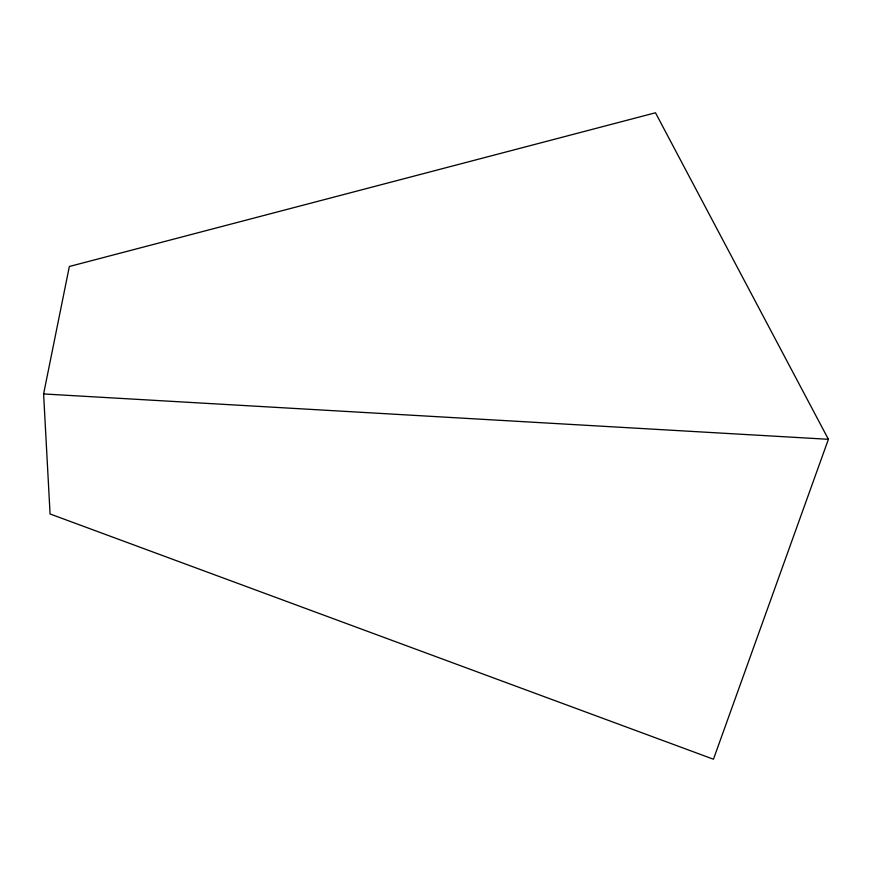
<?xml version="1.0" encoding="UTF-8"?>
<svg xmlns="http://www.w3.org/2000/svg" width="872" height="872" viewBox="0 0 872 872"><rect width="100%" height="100%" fill="white"/><g stroke="black" fill="none" stroke-linecap="round" stroke-linejoin="round"><path stroke-width="1.31" d="M43.6 393.948L69.346 266.494L655.482 112.782L828.4 439.303L713.449 759.218L50.075 513.968L43.6 393.948L828.4 439.303"/></g></svg>
